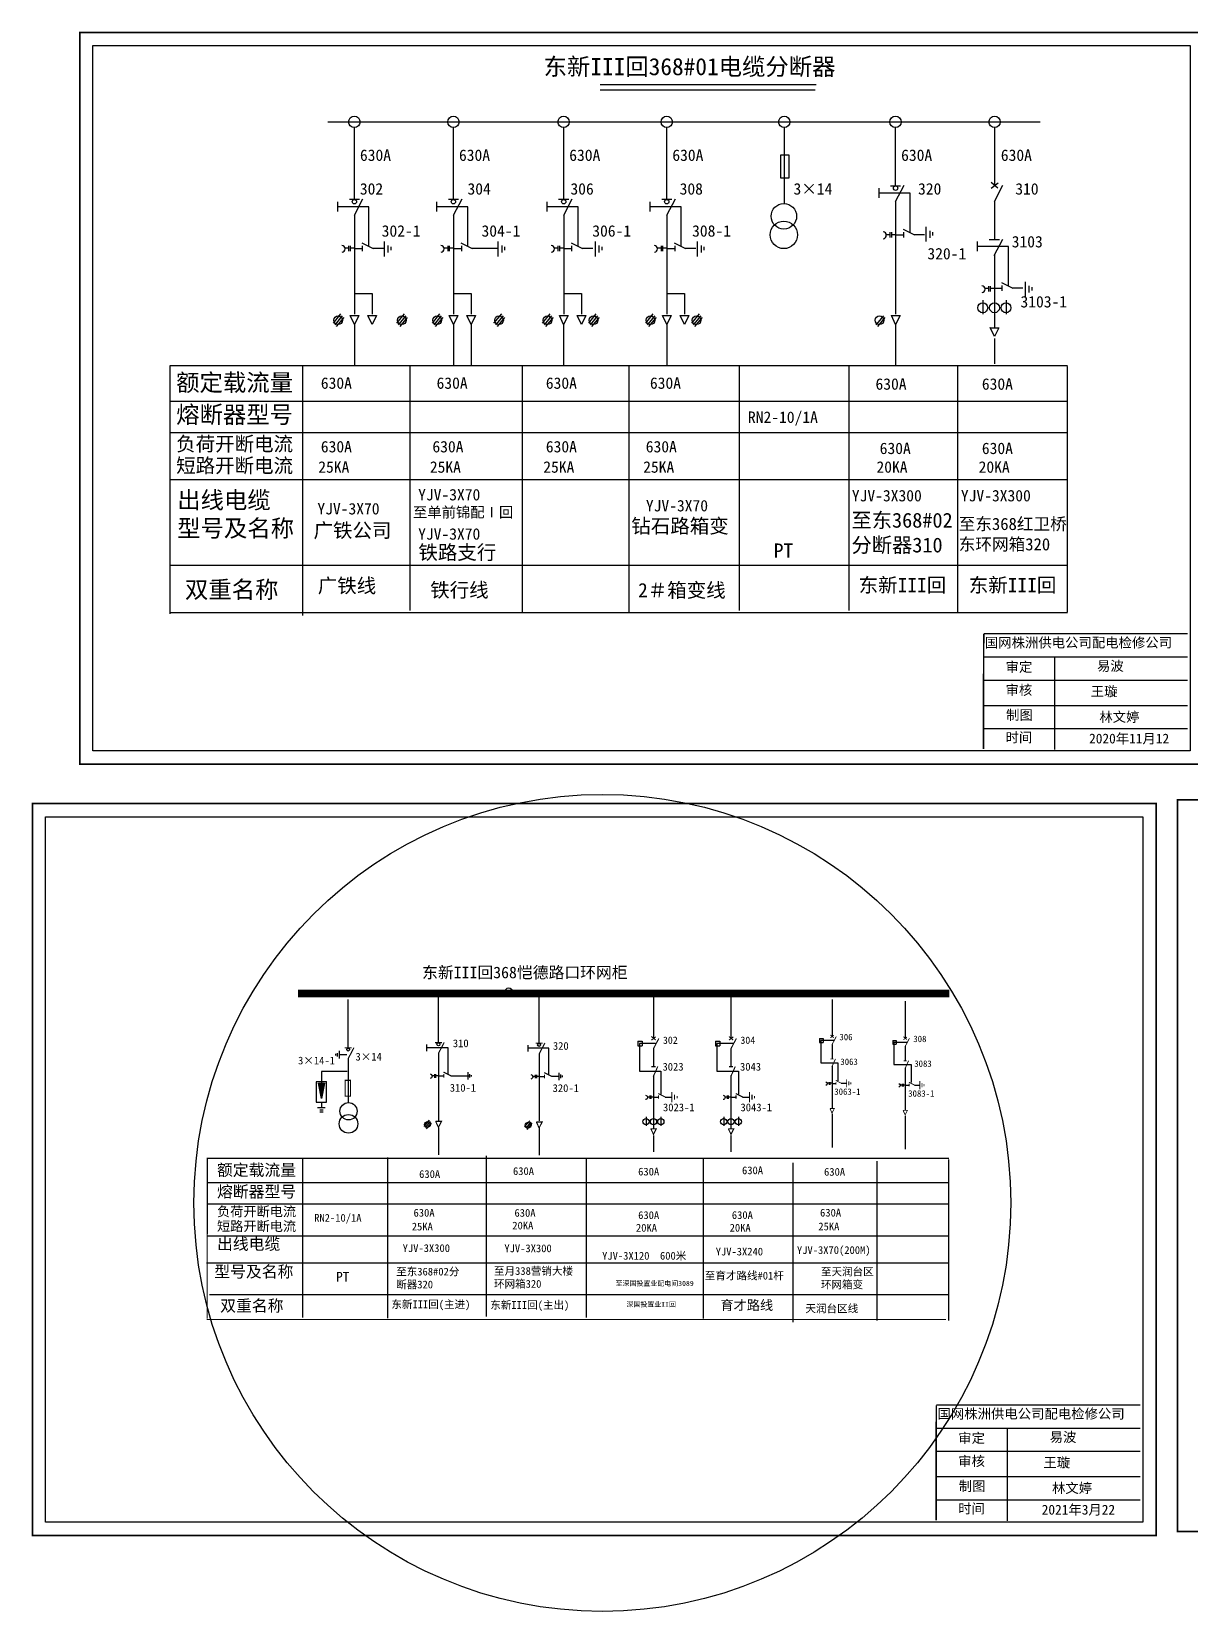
# Model space of a CAD drawing. Extents: x 10 to 155, y -85 to -21.
# Drawn here: x 9.8 to 56.5, y -84.9 to -21.3 of the extents above; entities that cross this region are included whole.
import ezdxf

# ---------------------------------------------------------------- set-up
doc = ezdxf.new("R2010")
doc.units = 0
doc.header["$LTSCALE"] = 0.774411
doc.linetypes.add('ACAD_ISO02W100', pattern=[15, 12, -3])
doc.linetypes.add('CENTER', pattern=[50.8, 31.75, -6.35, 6.35, -6.35])
doc.layers.get('0').update_dxf_attribs({"linetype": 'CONTINUOUS'})
doc.styles.add('HZ', font='')
doc.styles.add('hztxt_txtstyle_2.70_0_0', font='simkai.ttf', dxfattribs={"height": 2.7})
doc.styles.get("Standard").update_dxf_attribs({"font": '', "height": 2.5})
doc.styles.add('STYLE1', font='txt.shx', dxfattribs={"height": 2.6})
doc.styles.add('字体', font='simkai_0.ttf', dxfattribs={"height": 2.5})
doc.styles.get('HZ').set_extended_font_data('SimSun')
doc.styles.get('Standard').set_extended_font_data('SimSun')

# ---------------------------------------------------------------- blocks, each defined once
blk = doc.blocks.new('JD')
for points in [[(-2, 0.2), (-2, -0.2), (2, 0.2), (2, -0.2)], [(1, -1.2), (1, -0.8), (-1, -1.2), (-1, -0.8)], [(-0.5, -1.8), (-0.5, -2.2), (0.5, -1.8), (0.5, -2.2)]]:
    blk.add_trace(points)

msp = doc.modelspace()

# ---------------------------------------------------------------- hatches: boundary and pattern name
at = {"linetype": 'Continuous'}
msp.add_hatch(color=256, dxfattribs=at).paths.add_polyline_path([(21.403, -63.629), (21.648, -63.629), (21.529, -64.245)])

# ---------------------------------------------------------------- linework, layer by layer
for p, q in [((32.751, -23.421), (41.444, -23.421)), ((32.751, -23.634), (41.402, -23.634)), ((21.783, -24.924), (50.462, -24.924)), ((22.836, -25.159), (22.836, -28.037)), ((26.823, -25.159), (26.823, -28.037)), ((31.263, -25.159), (31.263, -28.037)), ((35.414, -25.159), (35.414, -28.037)), ((40.149, -25.159), (40.149, -28.214)), ((44.628, -25.159), (44.628, -27.49)), ((48.619, -25.159), (48.619, -27.49)), ((40.026, -27.194), (40.026, -26.253)), ((40.026, -26.253), (40.34, -26.253)), ((40.34, -26.253), (40.34, -27.194)), ((40.34, -27.194), (40.026, -27.194)), ((43.962, -27.604), (43.962, -27.988)), ((44.438, -27.499), (44.845, -27.499)), ((44.641, -28.136), (44.986, -27.482)), ((48.488, -27.593), (48.768, -27.383)), ((48.49, -27.363), (48.76, -27.588)), ((48.619, -28.136), (48.964, -27.482)), ((22.17, -28.15), (22.17, -28.535)), ((22.646, -28.046), (23.053, -28.046)), ((22.849, -28.683), (23.194, -28.028)), ((26.158, -28.15), (26.158, -28.535)), ((26.633, -28.046), (27.04, -28.046)), ((26.837, -28.683), (27.182, -28.028)), ((30.597, -28.15), (30.597, -28.535)), ((31.073, -28.046), (31.48, -28.046)), ((31.277, -28.683), (31.621, -28.028)), ((34.749, -28.15), (34.749, -28.535)), ((35.224, -28.046), (35.631, -28.046)), ((35.428, -28.683), (35.773, -28.028)), ((44.641, -28.118), (44.641, -32.671)), ((48.619, -28.118), (48.619, -29.646)), ((22.849, -28.665), (22.849, -32.671)), ((26.837, -28.665), (26.837, -32.671)), ((31.277, -28.665), (31.277, -32.671)), ((35.428, -28.665), (35.428, -32.671)), ((44.942, -29.246), (45.402, -29.476)), ((23.15, -29.793), (23.61, -30.023)), ((27.137, -29.793), (27.597, -30.023)), ((31.577, -29.793), (32.037, -30.023)), ((35.728, -29.793), (36.188, -30.023)), ((44.409, -29.473), (44.264, -29.473)), ((44.409, -29.376), (44.409, -29.586)), ((44.474, -29.376), (44.474, -29.586)), ((44.641, -29.473), (44.474, -29.473)), ((44.641, -29.476), (44.96, -29.476)), ((44.96, -29.37), (44.96, -29.582)), ((45.375, -29.467), (45.809, -29.467)), ((47.922, -29.747), (47.922, -30.132)), ((48.414, -29.666), (48.821, -29.666)), ((48.617, -30.303), (48.962, -29.648)), ((22.617, -30.02), (22.472, -30.02)), ((22.617, -29.923), (22.617, -30.133)), ((22.682, -29.923), (22.682, -30.133)), ((22.849, -30.02), (22.682, -30.02)), ((22.849, -30.023), (23.168, -30.023)), ((23.168, -29.917), (23.168, -30.129)), ((23.583, -30.014), (24.017, -30.014)), ((26.605, -30.02), (26.459, -30.02)), ((26.605, -29.923), (26.605, -30.133)), ((26.669, -29.923), (26.669, -30.133)), ((26.836, -30.02), (26.669, -30.02)), ((26.837, -30.023), (27.155, -30.023)), ((27.155, -29.917), (27.155, -30.129)), ((27.571, -30.014), (28.637, -30.014)), ((31.044, -30.02), (30.899, -30.02)), ((31.044, -29.923), (31.044, -30.133)), ((31.109, -29.923), (31.109, -30.133)), ((31.276, -30.02), (31.109, -30.02)), ((31.277, -30.023), (31.595, -30.023)), ((31.595, -29.917), (31.595, -30.129)), ((32.011, -30.014), (32.444, -30.014)), ((35.196, -30.02), (35.05, -30.02)), ((35.196, -29.923), (35.196, -30.133)), ((35.26, -29.923), (35.26, -30.133)), ((35.427, -30.02), (35.26, -30.02)), ((35.428, -30.023), (35.746, -30.023)), ((35.746, -29.917), (35.746, -30.129)), ((36.162, -30.014), (36.595, -30.014)), ((48.619, -30.282), (48.619, -33.195)), ((48.619, -30.289), (48.619, -30.341)), ((48.387, -31.643), (48.241, -31.643)), ((48.387, -31.546), (48.387, -31.756)), ((48.451, -31.546), (48.451, -31.756)), ((48.618, -31.643), (48.451, -31.643)), ((48.601, -31.62), (48.919, -31.62)), ((48.902, -31.39), (49.361, -31.62)), ((48.919, -31.514), (48.919, -31.726)), ((49.335, -31.611), (49.768, -31.611)), ((22.849, -31.833), (23.562, -31.833)), ((23.562, -31.833), (23.562, -32.671)), ((26.836, -31.833), (27.55, -31.833)), ((27.55, -31.833), (27.55, -32.671)), ((31.276, -31.833), (31.99, -31.833)), ((31.99, -31.833), (31.99, -32.671)), ((35.427, -31.833), (36.141, -31.833)), ((36.141, -31.833), (36.141, -32.671)), ((48.161, -32.11), (48.161, -32.671)), ((49.096, -32.11), (49.096, -32.671)), ((22.294, -32.661), (21.989, -33.027)), ((22.361, -32.733), (22.056, -33.098)), ((22.422, -32.808), (22.117, -33.173)), ((22.676, -32.727), (23.028, -32.727)), ((22.848, -33.083), (22.681, -32.721)), ((23.028, -32.727), (22.848, -33.083)), ((23.39, -32.727), (23.741, -32.727)), ((23.561, -33.083), (23.394, -32.721)), ((23.741, -32.727), (23.561, -33.083)), ((24.852, -32.661), (24.547, -33.027)), ((24.919, -32.733), (24.614, -33.098)), ((24.98, -32.808), (24.675, -33.173)), ((26.281, -32.661), (25.976, -33.027)), ((26.349, -32.733), (26.044, -33.098)), ((26.409, -32.808), (26.104, -33.173)), ((26.664, -32.727), (27.015, -32.727)), ((26.835, -33.083), (26.668, -32.721)), ((27.015, -32.727), (26.835, -33.083)), ((27.377, -32.727), (27.728, -32.727)), ((27.549, -33.083), (27.381, -32.721)), ((27.728, -32.727), (27.549, -33.083)), ((28.768, -32.661), (28.454, -33.029)), ((28.836, -32.733), (28.531, -33.098)), ((28.896, -32.808), (28.591, -33.173)), ((30.721, -32.661), (30.416, -33.027)), ((30.789, -32.733), (30.484, -33.098)), ((30.849, -32.808), (30.544, -33.173)), ((31.104, -32.727), (31.455, -32.727)), ((31.275, -33.083), (31.108, -32.721)), ((31.455, -32.727), (31.275, -33.083)), ((31.817, -32.727), (32.168, -32.727)), ((31.988, -33.083), (31.821, -32.721)), ((32.168, -32.727), (31.988, -33.083)), ((32.575, -32.661), (32.27, -33.027)), ((32.643, -32.733), (32.338, -33.098)), ((32.703, -32.808), (32.398, -33.173)), ((34.872, -32.661), (34.567, -33.027)), ((34.94, -32.733), (34.635, -33.098)), ((35, -32.808), (34.695, -33.173)), ((35.255, -32.727), (35.606, -32.727)), ((35.426, -33.083), (35.259, -32.721)), ((35.606, -32.727), (35.426, -33.083)), ((35.968, -32.727), (36.319, -32.727)), ((36.139, -33.083), (35.972, -32.721)), ((36.319, -32.727), (36.139, -33.083)), ((36.726, -32.661), (36.421, -33.027)), ((36.794, -32.733), (36.489, -33.098)), ((36.854, -32.808), (36.549, -33.173)), ((44.154, -32.733), (43.848, -33.098)), ((44.214, -32.808), (43.909, -33.173)), ((44.469, -32.727), (44.82, -32.727)), ((44.64, -33.083), (44.473, -32.721)), ((44.82, -32.727), (44.64, -33.083)), ((22.848, -33.083), (22.848, -34.714)), ((26.835, -33.083), (26.835, -34.714)), ((27.549, -33.083), (27.549, -34.714)), ((31.275, -33.083), (31.275, -34.714)), ((35.426, -33.083), (35.426, -34.714)), ((44.64, -33.083), (44.64, -34.714)), ((48.449, -33.216), (48.8, -33.216)), ((48.621, -33.572), (48.453, -33.209)), ((48.8, -33.216), (48.621, -33.572)), ((15.426, -44.739), (15.428, -34.731)), ((15.428, -34.731), (51.563, -34.731)), ((20.754, -34.777), (20.754, -44.805)), ((25.077, -34.777), (25.077, -44.607)), ((29.599, -34.777), (29.599, -44.673)), ((33.902, -34.777), (33.902, -44.673)), ((38.341, -34.777), (38.341, -44.607)), ((42.756, -34.777), (42.756, -44.607)), ((47.134, -34.777), (47.134, -44.673)), ((51.554, -34.777), (51.554, -44.673)), ((15.443, -36.167), (51.547, -36.167)), ((15.443, -37.43), (51.547, -37.43)), ((15.443, -39.332), (51.547, -39.332)), ((51.563, -42.784), (15.426, -42.784)), ((51.563, -44.701), (15.426, -44.701)), ((22.589, -60.257), (22.589, -62.205)), ((26.224, -60.046), (26.224, -61.994)), ((30.279, -60.068), (30.279, -62.016)), ((34.891, -59.941), (34.891, -61.832)), ((38.012, -59.941), (38.012, -61.832)), ((34.268, -61.934), (34.268, -62.128)), ((34.268, -61.934), (34.443, -61.934)), ((34.268, -62.128), (34.443, -62.128)), ((34.443, -61.934), (34.443, -62.128)), ((34.891, -62.231), (34.891, -62.954)), ((37.389, -61.934), (37.564, -61.934)), ((37.389, -61.934), (37.389, -62.128)), ((37.389, -62.128), (37.564, -62.128)), ((37.564, -61.934), (37.564, -62.128)), ((38.012, -62.231), (38.012, -62.954)), ((22.547, -62.484), (22.254, -62.484)), ((22.598, -62.63), (22.598, -64.415)), ((26.233, -62.419), (26.233, -65.13)), ((30.288, -62.441), (30.288, -65.153)), ((21.314, -63.566), (21.719, -63.566)), ((21.314, -63.575), (21.314, -64.394)), ((21.719, -64.394), (21.719, -63.566)), ((26.233, -63.338), (26.449, -63.338)), ((26.73, -63.332), (27.452, -63.332)), ((30.288, -63.36), (30.504, -63.36)), ((30.785, -63.354), (31.078, -63.354)), ((34.891, -63.316), (34.891, -65.452)), ((38.012, -63.316), (38.012, -65.452)), ((34.891, -64.193), (35.093, -64.193)), ((35.357, -64.188), (35.632, -64.188)), ((38.012, -64.193), (38.214, -64.193)), ((38.478, -64.188), (38.753, -64.188)), ((21.314, -64.394), (21.719, -64.394)), ((25.857, -65.124), (25.651, -65.371)), ((25.903, -65.172), (25.696, -65.419)), ((25.944, -65.223), (25.737, -65.47)), ((26.232, -65.409), (26.232, -66.513)), ((29.912, -65.146), (29.705, -65.393)), ((29.958, -65.195), (29.751, -65.442)), ((29.999, -65.246), (29.792, -65.493)), ((30.287, -65.432), (30.287, -66.535)), ((34.6, -64.988), (34.6, -65.344)), ((35.194, -64.988), (35.194, -65.344)), ((37.722, -64.988), (37.722, -65.344)), ((38.315, -64.988), (38.315, -65.344)), ((20.755, -66.688), (20.755, -73.062)), ((24.188, -66.627), (24.188, -73.088)), ((28.152, -66.561), (28.152, -73.022)), ((32.178, -66.693), (32.178, -73.067)), ((36.898, -66.688), (36.898, -73.106)), ((43.885, -66.771), (43.885, -73.189)), ((40.504, -66.839), (40.504, -73.257)), ((16.901, -67.629), (46.789, -67.629)), ((16.946, -68.484), (46.744, -68.484)), ((16.946, -69.771), (46.789, -69.771)), ((16.894, -70.867), (46.789, -70.867)), ((17.01, -72.139), (46.766, -72.139))]:
    msp.add_line(p, q)
at = {"linetype": 'ACAD_ISO02W100'}
for p, q in [((45.223, -27.796), (43.962, -27.796)), ((45.223, -29.368), (45.223, -27.796)), ((23.431, -28.343), (22.17, -28.343)), ((23.431, -29.915), (23.431, -28.343)), ((27.419, -28.343), (26.158, -28.343)), ((27.419, -29.915), (27.419, -28.343)), ((31.859, -28.343), (30.597, -28.343)), ((31.859, -29.915), (31.859, -28.343)), ((36.01, -28.343), (34.749, -28.343)), ((36.01, -29.915), (36.01, -28.343)), ((49.183, -29.94), (47.922, -29.94)), ((49.183, -31.512), (49.183, -29.94)), ((34.324, -62.035), (34.324, -63.149)), ((34.978, -62.035), (34.324, -62.035)), ((38.1, -62.035), (37.445, -62.035)), ((37.445, -62.035), (37.445, -63.149)), ((34.324, -63.149), (35.187, -63.149)), ((35.187, -63.149), (35.187, -64.068)), ((37.445, -63.149), (38.309, -63.149)), ((38.309, -63.149), (38.309, -64.068))]:
    msp.add_line(p, q, dxfattribs=at)
at = {"linetype": 'Continuous'}
for p, q in [((45.861, -29.158), (45.861, -29.751)), ((24.041, -29.751), (24.041, -30.343)), ((28.627, -29.751), (28.627, -30.343)), ((32.54, -29.751), (32.54, -30.343)), ((36.651, -29.751), (36.651, -30.343)), ((46.019, -29.316), (46.019, -29.593)), ((46.131, -29.374), (46.131, -29.502)), ((24.199, -29.909), (24.199, -30.185)), ((24.311, -29.966), (24.311, -30.095)), ((28.785, -29.909), (28.785, -30.185)), ((28.897, -29.966), (28.897, -30.095)), ((32.698, -29.909), (32.698, -30.185)), ((32.81, -29.966), (32.81, -30.095)), ((36.809, -29.909), (36.809, -30.185)), ((36.921, -29.966), (36.921, -30.095)), ((49.854, -31.37), (49.854, -31.962)), ((50.012, -31.528), (50.012, -31.804)), ((50.124, -31.585), (50.124, -31.714)), ((22.106, -62.515), (22.106, -62.452)), ((22.174, -62.555), (22.174, -62.418)), ((22.243, -62.631), (22.243, -62.335)), ((21.526, -63.163), (21.526, -64.012)), ((21.53, -63.149), (22.563, -63.149)), ((27.413, -63.188), (27.413, -63.483)), ((27.482, -63.264), (27.482, -63.401)), ((27.551, -63.303), (27.551, -63.367)), ((31.083, -63.21), (31.083, -63.506)), ((31.152, -63.286), (31.152, -63.423)), ((31.22, -63.325), (31.22, -63.389)), ((21.529, -64.245), (21.403, -63.629)), ((21.403, -63.629), (21.648, -63.629)), ((21.648, -63.629), (21.529, -64.245)), ((21.363, -64.615), (21.669, -64.615)), ((21.452, -64.704), (21.588, -64.704)), ((21.452, -64.778), (21.588, -64.778)), ((21.52, -64.41), (21.52, -64.617))]:
    msp.add_line(p, q, dxfattribs=at)
at = {"linetype": 'CENTER'}
for p, q in [((48.621, -33.647), (48.621, -34.672)), ((34.892, -65.739), (34.892, -66.389)), ((38.013, -65.739), (38.013, -66.389))]:
    msp.add_line(p, q, dxfattribs=at)
at = {"color": 0, "linetype": 'Continuous'}
for p, q in [((48.189, -45.533), (56.393, -45.533)), ((48.189, -46.47), (56.393, -46.47)), ((51.036, -46.476), (51.036, -50.198)), ((48.189, -47.404), (56.393, -47.404)), ((48.189, -48.424), (56.393, -48.424)), ((48.189, -49.358), (56.393, -49.358)), ((46.282, -76.579), (54.486, -76.579)), ((46.282, -77.516), (54.486, -77.516)), ((49.129, -77.522), (49.129, -81.244)), ((46.282, -78.45), (54.486, -78.45)), ((46.282, -79.47), (54.486, -79.47)), ((46.282, -80.404), (54.486, -80.404))]:
    msp.add_line(p, q, dxfattribs=at)
at = {"color": 0}
for p, q in [((42.081, -60.258), (42.081, -61.755)), ((45.026, -60.33), (45.026, -61.826)), ((41.584, -61.836), (41.724, -61.836)), ((41.584, -61.836), (41.584, -61.991)), ((41.584, -61.991), (41.724, -61.991)), ((41.724, -61.836), (41.724, -61.991)), ((42.081, -62.072), (42.081, -62.649)), ((44.529, -61.907), (44.669, -61.907)), ((44.529, -61.907), (44.529, -62.062)), ((44.529, -62.062), (44.669, -62.062)), ((44.669, -61.907), (44.669, -62.062)), ((45.026, -62.144), (45.026, -62.721)), ((42.081, -62.938), (42.081, -64.642)), ((45.026, -63.01), (45.026, -64.714)), ((42.081, -63.638), (42.242, -63.638)), ((42.453, -63.633), (42.672, -63.633)), ((45.026, -63.709), (45.187, -63.709)), ((45.397, -63.705), (45.617, -63.705))]:
    msp.add_line(p, q, dxfattribs=at)
at = {"color": 0, "linetype": 'ACAD_ISO02W100'}
for p, q in [((42.151, -61.916), (41.629, -61.916)), ((41.629, -61.916), (41.629, -62.805)), ((45.096, -61.988), (44.573, -61.988)), ((44.573, -61.988), (44.573, -62.876)), ((41.629, -62.805), (42.318, -62.805)), ((42.318, -62.805), (42.318, -63.538)), ((44.573, -62.876), (45.262, -62.876)), ((45.262, -62.876), (45.262, -63.609))]:
    msp.add_line(p, q, dxfattribs=at)
at = {"color": 0, "linetype": 'CENTER'}
for p, q in [((42.082, -64.871), (42.082, -66.215)), ((45.027, -64.942), (45.027, -66.286))]:
    msp.add_line(p, q, dxfattribs=at)
at = {"color": 0, "linetype": 'Continuous', "const_width": 0.0658}
for points in [[(11.789, -21.327), (57.038, -21.327), (57.038, -50.789), (11.789, -50.789)], [(9.883, -52.373), (55.132, -52.373), (55.132, -81.835), (9.883, -81.835)], [(55.988, -52.223), (101.237, -52.223), (101.237, -81.685), (55.988, -81.685)]]:
    msp.add_lwpolyline(points, close=True, dxfattribs=at)
at = {"color": 0, "linetype": 'Continuous'}
for points in [[(12.322, -21.86), (56.506, -21.86), (56.506, -50.257), (12.322, -50.257)], [(10.415, -52.906), (54.599, -52.906), (54.599, -81.303), (10.415, -81.303)]]:
    msp.add_lwpolyline(points, close=True, dxfattribs=at)
at = {"color": 0, "linetype": 'Continuous', "const_width": 0.0658}
for points in [[(48.189, -45.548), (48.184, -50.182)], [(46.282, -76.594), (46.277, -81.228)]]:
    msp.add_lwpolyline(points, dxfattribs=at)
for points, const_width in [([(20.571, -60.019), (46.812, -60.019)], 0.311), ([(22.46, -62.211), (22.736, -62.211)], 0.0467), ([(22.598, -62.642), (22.831, -62.199)], 0.0467), ([(26.095, -62), (26.371, -62)], 0.0467), ([(26.233, -62.431), (26.467, -61.988)], 0.0467), ([(30.15, -62.022), (30.426, -62.022)], 0.0467), ([(30.288, -62.453), (30.522, -62.01)], 0.0467), ([(34.808, -61.898), (34.985, -61.764)], 0.0438), ([(34.809, -61.752), (34.981, -61.894)], 0.0438), ([(34.891, -62.242), (35.11, -61.827)], 0.0438), ([(37.929, -61.898), (38.107, -61.764)], 0.0438), ([(37.93, -61.752), (38.102, -61.894)], 0.0438), ([(38.012, -62.242), (38.231, -61.827)], 0.0438), ([(34.812, -62.966), (34.975, -62.966)], 0.0438), ([(34.882, -63.37), (35.066, -62.957)], 0.0438), ([(37.933, -62.966), (38.096, -62.966)], 0.0438), ([(38.003, -63.37), (38.187, -62.957)], 0.0438), ([(26.437, -63.182), (26.748, -63.338)], 0.0467), ([(26.449, -63.266), (26.449, -63.41)], 0.0467), ([(30.492, -63.205), (30.803, -63.36)], 0.0467), ([(30.504, -63.288), (30.504, -63.432)], 0.0467), ([(35.082, -64.047), (35.374, -64.193)], 0.0438), ([(35.093, -64.126), (35.093, -64.26)], 0.0438), ([(38.203, -64.047), (38.495, -64.193)], 0.0438), ([(38.214, -64.126), (38.214, -64.26)], 0.0438), ([(26.116, -65.168), (26.354, -65.168), (26.232, -65.409), (26.119, -65.164)], 0.0467), ([(30.171, -65.191), (30.409, -65.191), (30.287, -65.432), (30.174, -65.186)], 0.0467), ([(34.783, -65.465), (35.006, -65.465), (34.892, -65.691), (34.786, -65.461)], 0.0438), ([(37.904, -65.465), (38.127, -65.465), (38.013, -65.691), (37.907, -65.461)], 0.0438), ([(16.901, -66.657), (46.789, -66.657)], 0.0467), ([(16.923, -73.106), (16.924, -66.657)], 0.0467), ([(46.779, -66.702), (46.779, -73.194)], 0.0467), ([(46.676, -73.148), (16.901, -73.148)], 0.0467)]:
    msp.add_lwpolyline(points, dxfattribs=dict(const_width=const_width))
at = {"color": 0, "const_width": 0.0349}
for points in [[(42.015, -61.807), (42.157, -61.7)], [(42.016, -61.69), (42.153, -61.804)], [(42.081, -62.081), (42.256, -61.75)], [(44.959, -61.878), (45.101, -61.772)], [(44.96, -61.762), (45.097, -61.876)], [(45.026, -62.153), (45.2, -61.821)], [(42.018, -62.659), (42.148, -62.659)], [(42.074, -62.981), (42.221, -62.651)], [(44.963, -62.73), (45.092, -62.73)], [(45.019, -63.052), (45.165, -62.723)], [(42.233, -63.521), (42.466, -63.638)], [(42.242, -63.584), (42.242, -63.691)], [(45.178, -63.593), (45.411, -63.709)], [(45.187, -63.656), (45.187, -63.763)], [(41.995, -64.653), (42.173, -64.653), (42.082, -64.833), (41.997, -64.649)], [(44.94, -64.724), (45.118, -64.724), (45.027, -64.904), (44.942, -64.721)]]:
    msp.add_lwpolyline(points, dxfattribs=at)
for points in [[(25.756, -62.079), (25.756, -62.339)], [(29.835, -62.099), (29.835, -62.359)], [(26.076, -63.336), (25.978, -63.336)], [(26.076, -63.27), (26.076, -63.412)], [(26.12, -63.27), (26.12, -63.412)], [(26.233, -63.336), (26.12, -63.336)], [(30.131, -63.358), (30.033, -63.358)], [(30.131, -63.292), (30.131, -63.434)], [(30.175, -63.292), (30.175, -63.434)], [(30.288, -63.358), (30.175, -63.358)], [(34.744, -64.191), (34.651, -64.191)], [(34.744, -64.13), (34.744, -64.263)], [(34.785, -64.13), (34.785, -64.263)], [(34.89, -64.191), (34.785, -64.191)], [(37.865, -64.191), (37.773, -64.191)], [(37.865, -64.13), (37.865, -64.263)], [(37.906, -64.13), (37.906, -64.263)], [(38.012, -64.191), (37.906, -64.191)]]:
    msp.add_lwpolyline(points)
at = {"linetype": 'ACAD_ISO02W100'}
for points in [[(26.627, -63.265), (26.627, -62.201), (25.774, -62.201)], [(30.682, -63.287), (30.682, -62.223), (29.828, -62.223)]]:
    msp.add_lwpolyline(points, dxfattribs=at)
at = {"const_width": 0.0467}
msp.add_lwpolyline([(22.478, -64.151), (22.478, -63.514), (22.691, -63.514), (22.691, -64.151)], close=True, dxfattribs=at)
for points in [[(25.894, -63.256, -0.877934), (25.898, -63.445)], [(29.949, -63.278, -0.877934), (29.952, -63.467)], [(34.573, -64.116, -0.877934), (34.576, -64.293)], [(37.694, -64.116, -0.877934), (37.697, -64.293)]]:
    msp.add_lwpolyline(points, format="xyb")
at = {"color": 0}
for points in [[(41.827, -63.576, -0.877934), (41.83, -63.718)], [(44.772, -63.648, -0.877934), (44.775, -63.789)]]:
    msp.add_lwpolyline(points, format="xyb", dxfattribs=at)
for points in [[(41.964, -63.587), (41.964, -63.693)], [(41.996, -63.587), (41.996, -63.693)], [(41.964, -63.636), (41.89, -63.636)], [(42.081, -63.636), (41.996, -63.636)], [(44.908, -63.707), (44.835, -63.707)], [(44.908, -63.658), (44.908, -63.765)], [(44.941, -63.658), (44.941, -63.765)], [(45.025, -63.707), (44.941, -63.707)]]:
    msp.add_lwpolyline(points, dxfattribs=at)
for centre, radius in [((22.846, -24.93), 0.229), ((26.834, -24.93), 0.229), ((31.273, -24.93), 0.229), ((35.425, -24.93), 0.229), ((40.159, -24.93), 0.229), ((44.638, -24.93), 0.229), ((48.629, -24.93), 0.229), ((44.641, -27.597), 0.0884), ((22.849, -28.143), 0.0884), ((26.837, -28.143), 0.0884), ((31.277, -28.143), 0.0884), ((35.428, -28.143), 0.0884), ((48.151, -32.415), 0.199), ((48.624, -32.415), 0.199), ((49.087, -32.415), 0.199), ((22.197, -32.918), 0.174), ((24.755, -32.918), 0.174), ((26.185, -32.918), 0.174), ((28.672, -32.918), 0.174), ((30.625, -32.918), 0.174), ((32.479, -32.918), 0.174), ((34.776, -32.918), 0.174), ((36.63, -32.918), 0.174), ((43.989, -32.918), 0.174), ((29.067, -59.952), 0.155), ((22.598, -62.277), 0.0598), ((26.233, -62.066), 0.0598), ((30.288, -62.088), 0.0598), ((25.792, -65.297), 0.118), ((29.847, -65.32), 0.118), ((34.594, -65.182), 0.126), ((34.894, -65.182), 0.126), ((35.188, -65.182), 0.126), ((37.715, -65.182), 0.126), ((38.015, -65.182), 0.126), ((38.309, -65.182), 0.126)]:
    msp.add_circle(centre, radius)
at = {"linetype": 'Continuous'}
for centre, radius in [((40.142, -28.729), 0.513), ((40.142, -29.479), 0.553), ((22.612, -64.76), 0.347), ((22.612, -65.267), 0.374)]:
    msp.add_circle(centre, radius, dxfattribs=at)
at = {"color": 1, "linetype": 'Continuous'}
msp.add_circle((32.832, -68.452), 16.445, dxfattribs=at)
for centre in [(44.125, -29.495), (22.333, -30.041), (26.32, -30.041), (30.76, -30.041), (34.911, -30.041), (48.102, -31.665)]:
    msp.add_arc(centre, 0.141, 278.54037, 83.66434)

# ---------------------------------------------------------------- block references
at = {"color": 0, "xscale": 0.08149540663051234, "yscale": 0.08149540663051234, "zscale": 0.08149540663051218, "rotation": 90}
for p in [(42.675, -63.64), (45.62, -63.711)]:
    msp.add_blockref('JD', p, dxfattribs=at)
at = {"xscale": 0.1021665180438434, "yscale": 0.1021665180438434, "zscale": 0.1021665180438425, "rotation": 90}
for p in [(35.636, -64.195), (38.757, -64.195)]:
    msp.add_blockref('JD', p, dxfattribs=at)

# ---------------------------------------------------------------- texts
at = {"style": 'HZ'}
for s, height, p in [('东新III回368#01电缆分断器', 0.69, (30.468, -23.049)), ('额定载流量', 0.69, (15.672, -35.767)), ('熔断器型号', 0.69, (15.672, -37.057)), ('RN2-10/1A', 0.46, (38.696, -37.048)), ('负荷开断电流', 0.575, (15.672, -38.179)), ('短路开断电流', 0.575, (15.672, -39.053)), ('出线电缆', 0.69, (15.714, -40.498)), ('至单前锦配Ⅰ回', 0.4229, (25.207, -40.856)), ('型号及名称', 0.69, (15.714, -41.634)), ('广铁公司', 0.575, (21.203, -41.662)), ('钻石路箱变', 0.575, (34, -41.485)), ('铁路支行', 0.575, (25.425, -42.547)), ('PT', 0.575, (39.735, -42.477)), ('广铁线', 0.575, (21.374, -43.888)), ('东新III回', 0.575, (43.154, -43.866)), ('东新III回', 0.575, (47.589, -43.866)), ('双重名称', 0.69, (16.026, -44.102)), ('铁行线', 0.575, (25.902, -44.064)), ('2＃箱变线', 0.575, (34.271, -44.07)), ('东新III回368恺德路口环网柜', 0.46705, (25.574, -59.406)), ('额定载流量', 0.467, (17.316, -67.358)), ('熔断器型号', 0.467, (17.316, -68.231)), ('负荷开断电流', 0.3892, (17.316, -68.991)), ('短路开断电流', 0.3892, (17.316, -69.582)), ('RN2-10/1A', 0.3114, (21.229, -69.208)), ('出线电缆', 0.467, (17.316, -70.335)), ('型号及名称', 0.467, (17.207, -71.45)), ('PT', 0.3892, (22.116, -71.615)), ('双重名称', 0.467, (17.445, -72.823)), ('育才路线', 0.3892, (37.588, -72.761))]:
    msp.add_text(s, height=height, dxfattribs=at).set_placement(p)
for s, height, p in [('630A', 0.46, (23.072, -26.5)), ('630A', 0.46, (27.06, -26.5)), ('630A', 0.46, (31.5, -26.5)), ('630A', 0.46, (35.651, -26.5)), ('630A', 0.46, (44.864, -26.5)), ('630A', 0.46, (48.879, -26.5)), ('302', 0.46, (23.068, -27.856)), ('304', 0.46, (27.402, -27.856)), ('306', 0.46, (31.548, -27.856)), ('308', 0.46, (35.945, -27.856)), ('3×14', 0.46, (40.53, -27.856)), ('320', 0.46, (45.545, -27.856)), ('310', 0.46, (49.461, -27.856)), ('302-1', 0.46, (23.947, -29.55)), ('304-1', 0.46, (27.967, -29.55)), ('306-1', 0.46, (32.427, -29.55)), ('308-1', 0.46, (36.447, -29.55)), ('3103', 0.46, (49.317, -29.983)), ('320-1', 0.46, (45.922, -30.465)), ('3103-1', 0.46, (49.67, -32.4)), ('630A', 0.46, (21.497, -35.675)), ('630A', 0.46, (26.158, -35.675)), ('630A', 0.46, (30.557, -35.675)), ('630A', 0.46, (34.749, -35.675)), ('630A', 0.46, (43.832, -35.712)), ('630A', 0.46, (48.115, -35.712)), ('630A', 0.46, (21.497, -38.235)), ('630A', 0.46, (25.99, -38.235)), ('630A', 0.46, (30.557, -38.235)), ('630A', 0.46, (34.581, -38.235)), ('630A', 0.46, (44.001, -38.302)), ('630A', 0.46, (48.115, -38.302)), ('25KA', 0.46, (21.394, -39.054)), ('25KA', 0.46, (25.886, -39.054)), ('25KA', 0.46, (30.454, -39.054)), ('25KA', 0.46, (34.477, -39.054)), ('20KA', 0.46, (43.871, -39.054)), ('20KA', 0.46, (47.985, -39.054)), ('YJV-3X70', 0.46, (25.415, -40.168)), ('YJV-3X300', 0.46, (42.88, -40.207)), ('YJV-3X300', 0.46, (47.27, -40.207)), ('YJV-3X70', 0.46, (21.359, -40.734)), ('YJV-3X70', 0.46, (34.586, -40.61)), ('YJV-3X70', 0.46, (25.415, -41.749)), ('310', 0.3114, (26.813, -62.181)), ('320', 0.3114, (30.842, -62.286)), ('302', 0.2919, (35.272, -62.047)), ('304', 0.2919, (38.393, -62.047)), ('3×14-1', 0.3114, (20.581, -62.874)), ('3×14', 0.3114, (22.893, -62.72)), ('3023', 0.3114, (35.256, -63.125)), ('3043', 0.3114, (38.377, -63.125)), ('310-1', 0.3114, (26.689, -63.972)), ('320-1', 0.3114, (30.83, -63.985)), ('3023-1', 0.3114, (35.275, -64.761)), ('3043-1', 0.3114, (38.396, -64.761)), ('630A', 0.3114, (25.455, -67.446)), ('630A', 0.3114, (29.234, -67.327)), ('630A', 0.3114, (34.275, -67.346)), ('630A', 0.3114, (38.457, -67.296)), ('630A', 0.3114, (41.761, -67.356)), ('630A', 0.3114, (41.6, -68.999)), ('25KA', 0.3114, (25.16, -69.558)), ('630A', 0.3114, (25.23, -69.003)), ('20KA', 0.3114, (29.207, -69.518)), ('630A', 0.3114, (29.295, -69.008)), ('20KA', 0.3114, (34.186, -69.608)), ('630A', 0.3114, (34.275, -69.099)), ('20KA', 0.3114, (37.959, -69.606)), ('630A', 0.3114, (38.047, -69.096)), ('25KA', 0.3114, (41.53, -69.554)), ('YJV-3X300', 0.3114, (24.792, -70.427)), ('YJV-3X300', 0.3114, (28.888, -70.435)), ('YJV-3X120  600米', 0.31136, (32.824, -70.735)), ('YJV-3X240', 0.3114, (37.398, -70.566)), ('YJV-3X70(200M)', 0.31136, (40.669, -70.505)), ('至育才路线#01杆', 0.3114, (36.958, -71.536))]:
    msp.add_text(s, height=height).set_placement(p)
at = {"color": 0, "linetype": 'Continuous', "style": 'hztxt_txtstyle_2.70_0_0'}
for s, p in [('306', (42.38, -61.902)), ('308', (45.355, -61.977)), ('3063', (42.417, -62.897)), ('3083', (45.393, -62.973)), ('3063-1', (42.173, -64.1)), ('3083-1', (45.149, -64.176))]:
    msp.add_text(s, height=0.2587, dxfattribs=at).set_placement(p)
at = {"linetype": 'Continuous', "attachment_point": 1, "style": 'STYLE1'}
for s, insert, char_height, width in [('{\\fSimSun|b0|i0|c134|p54;至东368#02分断器310}', (42.867, -40.668), 0.598, 4.67953), ('{\\fSimSun|b0|i0|c134|p54;至东368红卫桥东环网箱320}', (47.181, -40.869), 0.49142, 4.61795), ('{\\fSimSun|b0|i0|c134|p54;\\H0.7692x;至东368#02分断器320}', (24.531, -71.061), 0.40477, 2.6338), ('{\\fSimSun|b0|i0|c134|p54;至月338营销大楼环网箱320}', (28.47, -71.035), 0.31136, 3.35977), ('{\\fSimSun|b0|i0|c134|p54;\\H0.7692x;至天润台区环网箱变}', (41.636, -71.062), 0.40477, 2.37554), ('{\\fSimSun|b0|i0|c134|p54;至深国投置业配电间3089}', (33.367, -71.591), 0.2, 5.42587), ('{\\fSimSun|b0|i0|c134|p54;\\H0.7692x;东新III回(主进)}', (24.337, -72.379), 0.40477, 3.38218), ('{\\fSimSun|b0|i0|c134|p54;\\H0.7692x;东新III回(主出)}', (28.32, -72.405), 0.40477, 3.38218), ('{\\fSimSun|b0|i0|c134|p54;深国投置业II回}', (33.805, -72.434), 0.2, 5.42587), ('{\\fSimSun|b0|i0|c134|p54;\\H0.7692x;天润台区线}', (41.012, -72.547), 0.40477, 2.37554)]:
    msp.add_mtext(s, dxfattribs=dict(at, insert=insert, char_height=char_height, width=width))
at = {"color": 0, "linetype": 'Continuous', "attachment_point": 1, "style": '字体'}
for s, insert, char_height, width in [('国网株洲供电公司配电检修公司', (48.237, -45.695), 0.39464, 10.78918), ('\\f\uffbfﾬￌﾣﾤ_GB2312|b0|i0|c134|p49;审定', (49.07, -46.675), 0.39464, 3.08628), ('易波', (52.752, -46.634), 0.3946, 3.08628), ('\\f\uffbfﾬￌﾣﾤ_GB2312|b0|i0|c134|p49;审核', (49.07, -47.604), 0.39464, 3.08628), ('王璇', (52.502, -47.658), 0.3946, 3.08628), ('\\f\uffbfﾬￌﾣﾤ_GB2312|b0|i0|c134|p49;制图', (49.091, -48.607), 0.39464, 3.08628), ('林文婷', (52.846, -48.69), 0.3946, 3.08628), ('\\f\uffbfﾬￌﾣﾤ_GB2312|b0|i0|c134|p49;时间', (49.07, -49.512), 0.39464, 3.08628), ('2020年11月12', (52.433, -49.558), 0.3946, 5.77252), ('国网株洲供电公司配电检修公司', (46.33, -76.741), 0.39464, 10.78918), ('\\f\uffbfﾬￌﾣﾤ_GB2312|b0|i0|c134|p49;审定', (47.163, -77.721), 0.39464, 3.08628), ('易波', (50.846, -77.68), 0.3946, 3.08628), ('\\f\uffbfﾬￌﾣﾤ_GB2312|b0|i0|c134|p49;审核', (47.163, -78.65), 0.39464, 3.08628), ('王璇', (50.596, -78.704), 0.3946, 3.08628), ('\\f\uffbfﾬￌﾣﾤ_GB2312|b0|i0|c134|p49;制图', (47.184, -79.653), 0.39464, 3.08628), ('林文婷', (50.94, -79.736), 0.3946, 3.08628), ('\\f\uffbfﾬￌﾣﾤ_GB2312|b0|i0|c134|p49;时间', (47.163, -80.558), 0.39464, 3.08628), ('2021年3月22', (50.526, -80.604), 0.3946, 5.77252)]:
    msp.add_mtext(s, dxfattribs=dict(at, insert=insert, char_height=char_height, width=width))

doc.saveas('drawing.dxf')
